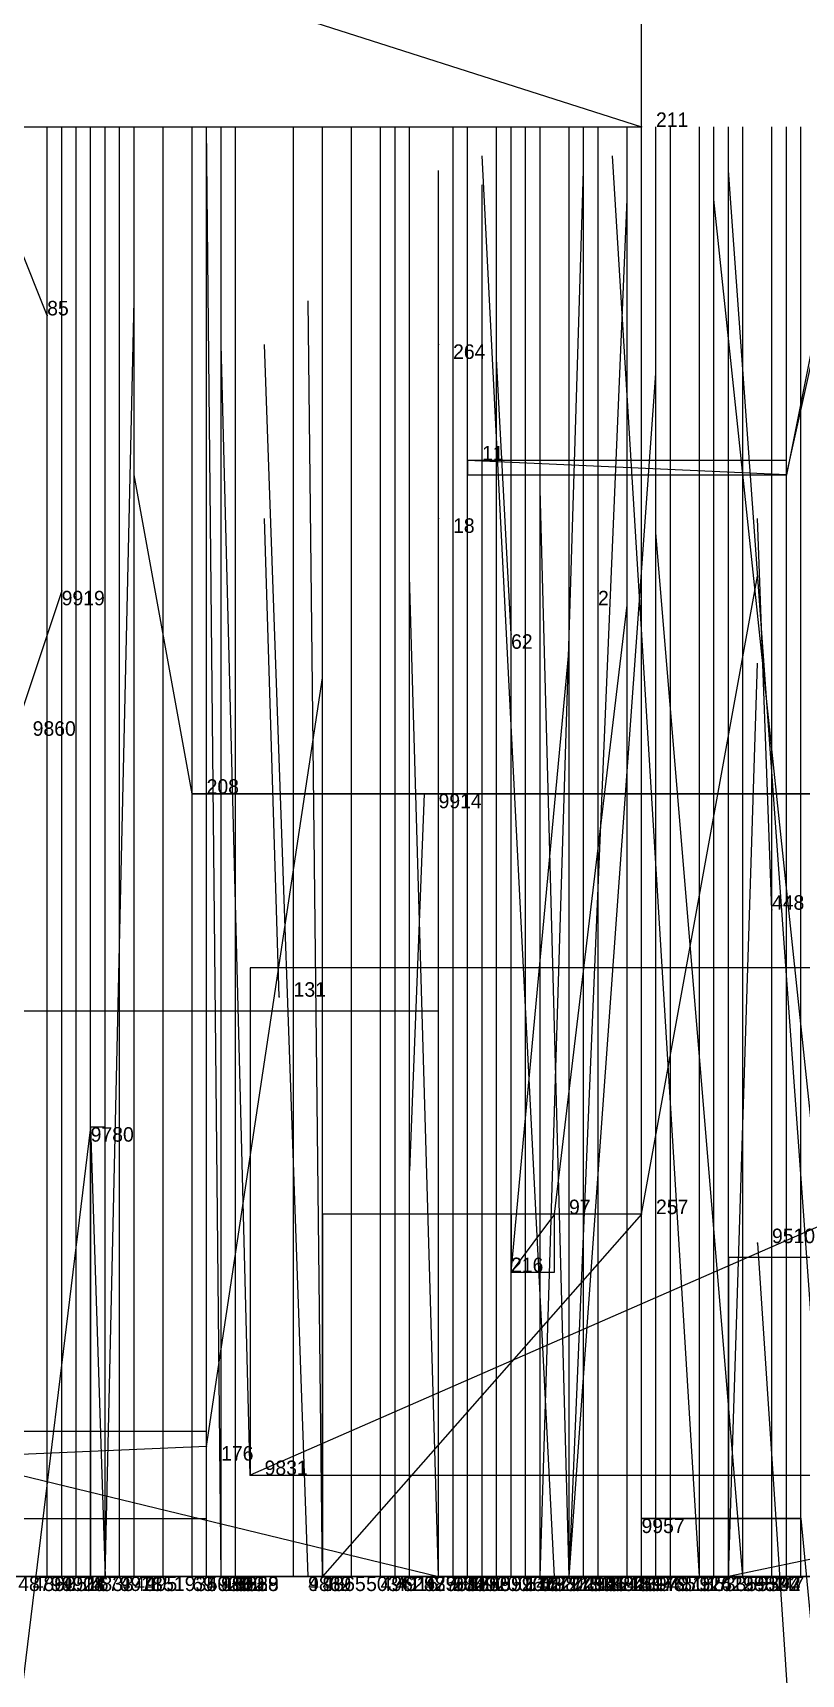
# Model space of a CAD drawing. Extents: x -0.07 to 1.1, y -0.07 to 1.1.
# Drawn here: x 0.207 to 0.26, y -0.0067 to 0.1065 of the extents above; entities that cross this region are included whole.
import ezdxf

# ---------------------------------------------------------------- set-up
doc = ezdxf.new("R2010")
doc.units = 0
for name, color, linetype in [('Clients', 3, 'CONTINUOUS'), ('Facilities', 3, 'CONTINUOUS'), ('Facilities_lines', 3, 'CONTINUOUS'), ('Min_max_boxes', 1, 'CONTINUOUS'), ('Normals', 1, 'CONTINUOUS'), ('Source_points', 5, 'CONTINUOUS'), ('Text', 3, 'CONTINUOUS')]:
    doc.layers.add(name, color=color, linetype=linetype)

msp = doc.modelspace()

# ---------------------------------------------------------------- linework, layer by layer
at = {"layer": 'Clients', "color": 5}
for p in [(0.249, 0.1), (0.237, 0.077), (0.218, 0.054), (0.24, 0.021), (0.219, 0.009), (0.222, 0.007, 1), (0.249, 0.004, 1), (0.208, 0, 0.267), (0.208, 0, 0.323), (0.209, 0, 0.777), (0.21, 0, 0.61), (0.211, 0, 0.503), (0.212, 0, 0.332), (0.212, 0, 0.982), (0.213, 0, 0.414), (0.214, 0, 0.192), (0.216, 0, 0.696), (0.218, 0, 0.106), (0.218, 0, 0.428), (0.219, 0, 0.292), (0.219, 0, 0.777), (0.22, 0, 0.41), (0.22, 0, 0.27), (0.22, 0, 0.799), (0.221, 0, 0.539), (0.225, 0, 0.429), (0.227, 0, 0.034), (0.227, 0, 0.765), (0.229, 0, 0.273), (0.231, 0, 0.263), (0.231, 0, 0.344), (0.232, 0, 0.158), (0.233, 0, 0.406), (0.233, 0, 0.679), (0.233, 0, 0.834), (0.235, 0, 0.014), (0.236, 0, 0.269), (0.236, 0, 0.548), (0.236, 0, 0.913), (0.236, 0, 0.846), (0.237, 0, 0.128), (0.237, 0, 0.437), (0.237, 0, 0.653), (0.237, 0, 0.848), (0.239, 0, 0.558), (0.24, 0, 0.707), (0.24, 0, 0.811), (0.241, 0, 0.161), (0.241, 0, 0.261), (0.242, 0, 0.564), (0.244, 0, 0.409), (0.244, 0, 0.807), (0.245, 0, 0.362), (0.246, 0, 0.301), (0.246, 0, 0.841), (0.248, 0, 0.502), (0.249, 0, 0.364), (0.249, 0, 0.693), (0.249, 0, 0.861), (0.25, 0, 0.286), (0.251, 0, 0.274), (0.253, 0, 0.657), (0.254, 0, 0.741), (0.255, 0, 0.006), (0.255, 0, 0.873), (0.256, 0, 0.152), (0.256, 0, 0.738), (0.256, 0, 0.901), (0.259, 0, 0.598), (0.259, 0, 0.741)]:
    msp.add_point(p, dxfattribs=at)
at = {"layer": 'Facilities', "color": 3}
for p in [(0.208, 0.087), (0.235, 0.085), (0.259, 0.076), (0.235, 0.073), (0.209, 0.068, 1), (0.246, 0.068), (0.24, 0.065), (0.234, 0.054, 1), (0.258, 0.046), (0.224, 0.04), (0.211, 0.031, 1), (0.243, 0.025), (0.249, 0.025), (0.257, 0.023, 1), (0.26, 0.004, 1), (0.22, 0, 0.083), (0.22, 0, 0.916), (0.226, 0, 0.998), (0.235, 0, 0.06), (0.237, 0, 0.911), (0.238, 0, 0.056), (0.241, 0, 0.102), (0.242, 0, 0.051), (0.243, 0, 0.944), (0.244, 0, 0.031), (0.244, 0, 0.022), (0.244, 0, 0.045), (0.253, 0, 0.949), (0.256, 0, 0.997), (0.258, 0, 0.119), (0.26, 0, 0.918)]:
    msp.add_point(p, dxfattribs=at)
at = {"layer": 'Facilities_lines', "color": 3}
for p, q in [((0.199, 0.116), (0.249, 0.1)), ((0.259, 0.076), (0.237, 0.077)), ((0.27, 0.054), (0.218, 0.054)), ((0.302, 0.042, 1), (0.222, 0.007, 1)), ((0.074, 0.039), (0.235, 0, 0.014)), ((0.211, 0.031, 1), (0.212, 0, 0.982)), ((0.249, 0.025), (0.227, 0, 0.034)), ((0.243, 0.025), (0.24, 0.021)), ((0.36, 0.022), (0.255, 0, 0.006)), ((0.102, 0.004), (0.219, 0.009)), ((0.26, 0.004, 1), (0.249, 0.004, 1)), ((0.117, 0, 0.426), (0.277, 0, 0.482)), ((0.117, 0, 0.426), (0.225, 0, 0.429)), ((0.117, 0, 0.426), (0.237, 0, 0.437)), ((0.117, 0, 0.426), (0.22, 0, 0.41)), ((0.117, 0, 0.426), (0.233, 0, 0.406)), ((0.117, 0, 0.426), (0.218, 0, 0.428)), ((0.117, 0, 0.426), (0.244, 0, 0.409)), ((0.117, 0, 0.426), (0.213, 0, 0.414)), ((0.118, 0, 0.272), (0.274, 0, 0.268)), ((0.118, 0, 0.272), (0.25, 0, 0.286)), ((0.118, 0, 0.272), (0.241, 0, 0.261)), ((0.118, 0, 0.272), (0.236, 0, 0.269)), ((0.118, 0, 0.272), (0.208, 0, 0.267)), ((0.118, 0, 0.272), (0.22, 0, 0.27)), ((0.118, 0, 0.272), (0.231, 0, 0.263)), ((0.118, 0, 0.272), (0.251, 0, 0.274)), ((0.118, 0, 0.272), (0.219, 0, 0.292)), ((0.118, 0, 0.272), (0.229, 0, 0.273)), ((0.129, 0, 0.562), (0.211, 0, 0.503)), ((0.129, 0, 0.562), (0.248, 0, 0.502)), ((0.129, 0, 0.562), (0.236, 0, 0.548)), ((0.129, 0, 0.562), (0.21, 0, 0.61)), ((0.129, 0, 0.562), (0.239, 0, 0.558)), ((0.129, 0, 0.562), (0.242, 0, 0.564)), ((0.129, 0, 0.562), (0.221, 0, 0.539)), ((0.129, 0, 0.562), (0.263, 0, 0.517)), ((0.129, 0, 0.562), (0.274, 0, 0.513)), ((0.129, 0, 0.562), (0.259, 0, 0.598)), ((0.129, 0, 0.562), (0.267, 0, 0.543)), ((0.129, 0, 0.562), (0.273, 0, 0.601)), ((0.129, 0, 0.562), (0.313, 0, 0.547)), ((0.129, 0, 0.562), (0.274, 0, 0.589)), ((0.131, 0, 0.668), (0.249, 0, 0.693)), ((0.131, 0, 0.668), (0.24, 0, 0.707)), ((0.131, 0, 0.668), (0.216, 0, 0.696)), ((0.131, 0, 0.668), (0.237, 0, 0.653)), ((0.131, 0, 0.668), (0.233, 0, 0.679)), ((0.131, 0, 0.668), (0.253, 0, 0.657)), ((0.134, 0, 0.34), (0.245, 0, 0.362)), ((0.134, 0, 0.34), (0.268, 0, 0.313)), ((0.134, 0, 0.34), (0.246, 0, 0.301)), ((0.134, 0, 0.34), (0.208, 0, 0.323)), ((0.134, 0, 0.34), (0.212, 0, 0.332)), ((0.134, 0, 0.34), (0.231, 0, 0.344)), ((0.134, 0, 0.34), (0.27, 0, 0.338)), ((0.134, 0, 0.34), (0.284, 0, 0.335)), ((0.134, 0, 0.34), (0.286, 0, 0.342)), ((0.134, 0, 0.34), (0.249, 0, 0.364)), ((0.141, 0, 0.768), (0.259, 0, 0.741)), ((0.141, 0, 0.768), (0.254, 0, 0.741)), ((0.141, 0, 0.768), (0.256, 0, 0.738)), ((0.141, 0, 0.768), (0.227, 0, 0.765)), ((0.141, 0, 0.768), (0.219, 0, 0.777)), ((0.141, 0, 0.768), (0.209, 0, 0.777)), ((0.141, 0, 0.768), (0.22, 0, 0.799)), ((0.258, 0, 0.119), (0.19, 0, 0.122)), ((0.253, 0, 0.949), (0.192, 0, 0.999)), ((0.258, 0, 0.119), (0.214, 0, 0.192)), ((0.258, 0, 0.119), (0.218, 0, 0.106)), ((0.258, 0, 0.119), (0.232, 0, 0.158)), ((0.237, 0, 0.911), (0.233, 0, 0.834)), ((0.237, 0, 0.911), (0.236, 0, 0.913)), ((0.237, 0, 0.911), (0.236, 0, 0.846)), ((0.258, 0, 0.119), (0.237, 0, 0.128)), ((0.237, 0, 0.911), (0.256, 0, 0.901)), ((0.237, 0, 0.911), (0.237, 0, 0.848)), ((0.237, 0, 0.911), (0.24, 0, 0.811)), ((0.258, 0, 0.119), (0.241, 0, 0.161)), ((0.296, 0, 0.861), (0.244, 0, 0.807)), ((0.296, 0, 0.861), (0.246, 0, 0.841)), ((0.296, 0, 0.861), (0.249, 0, 0.861)), ((0.296, 0, 0.861), (0.255, 0, 0.873)), ((0.258, 0, 0.119), (0.256, 0, 0.152)), ((0.258, 0, 0.119), (0.268, 0, 0.161)), ((0.258, 0, 0.119), (0.264, 0, 0.17)), ((0.258, 0, 0.119), (0.271, 0, 0.193)), ((0.258, 0, 0.119), (0.268, 0, 0.25)), ((0.258, 0, 0.119), (0.261, 0, 0.256))]:
    msp.add_line(p, q, dxfattribs=at)
at = {"layer": 'Min_max_boxes', "color": 1}
for p, q in [((0.249, 0.1), (0.249, 0.228)), ((0.249, 0.1), (0.249, 0.228)), ((0.167, 0.1), (0.249, 0.1)), ((0.167, 0.1), (0.249, 0.1)), ((0.249, 0.1), (0.249, 0.1)), ((0.259, 0.077), (0.237, 0.077)), ((0.237, 0.077), (0.237, 0.076)), ((0.259, 0.077), (0.237, 0.077)), ((0.237, 0.077), (0.237, 0.076)), ((0.237, 0.077), (0.237, 0.077)), ((0.259, 0.076), (0.259, 0.077)), ((0.259, 0.076), (0.259, 0.077)), ((0.259, 0.077), (0.259, 0.077)), ((0.237, 0.076), (0.259, 0.076)), ((0.237, 0.076), (0.259, 0.076)), ((0.237, 0.076), (0.237, 0.076)), ((0.259, 0.076), (0.259, 0.076)), ((0.218, 0.054), (0.27, 0.054)), ((0.27, 0.054), (0.218, 0.054)), ((0.218, 0.054), (0.218, 0.054)), ((0.218, 0.054), (0.27, 0.054)), ((0.27, 0.054), (0.218, 0.054)), ((0.218, 0.054), (0.218, 0.054)), ((0.218, 0.054), (0.218, 0.054)), ((0.218, 0.054), (0.218, 0.054)), ((0.302, 0.042, 1), (0.222, 0.042, 1)), ((0.222, 0.042, 1), (0.222, 0.007, 1)), ((0.302, 0.042, 1), (0.222, 0.042, 1)), ((0.222, 0.042, 1), (0.222, 0.007, 1)), ((0.222, 0.042, 1), (0.222, 0.042, 1)), ((0.235, 0.039), (0.074, 0.039)), ((0.235, 0.039, 0.014), (0.074, 0.039, 0.014)), ((0.235, 0), (0.235, 0.039)), ((0.235, 0, 0.014), (0.235, 0.039, 0.014)), ((0.235, 0.039), (0.235, 0.039, 0.014)), ((0.212, 0.031, 0.982), (0.211, 0.031, 0.982)), ((0.211, 0.031, 0.982), (0.211, 0, 0.982)), ((0.212, 0.031, 1), (0.211, 0.031, 1)), ((0.211, 0.031, 1), (0.211, 0, 1)), ((0.211, 0.031, 0.982), (0.211, 0.031, 1)), ((0.212, 0, 0.982), (0.212, 0.031, 0.982)), ((0.212, 0, 1), (0.212, 0.031, 1)), ((0.212, 0.031, 0.982), (0.212, 0.031, 1)), ((0.249, 0.025), (0.227, 0.025)), ((0.227, 0.025), (0.227, 0)), ((0.249, 0.025, 0.034), (0.227, 0.025, 0.034)), ((0.227, 0.025, 0.034), (0.227, 0, 0.034)), ((0.227, 0.025), (0.227, 0.025, 0.034)), ((0.243, 0.025), (0.24, 0.025)), ((0.24, 0.025), (0.24, 0.021)), ((0.243, 0.025), (0.24, 0.025)), ((0.24, 0.025), (0.24, 0.021)), ((0.24, 0.025), (0.24, 0.025)), ((0.243, 0.021), (0.243, 0.025)), ((0.243, 0.021), (0.243, 0.025)), ((0.243, 0.025), (0.243, 0.025)), ((0.249, 0), (0.249, 0.025)), ((0.249, 0, 0.034), (0.249, 0.025, 0.034)), ((0.249, 0.025), (0.249, 0.025, 0.034)), ((0.36, 0.022), (0.255, 0.022)), ((0.255, 0.022), (0.255, 0)), ((0.36, 0.022, 0.006), (0.255, 0.022, 0.006)), ((0.255, 0.022, 0.006), (0.255, 0, 0.006)), ((0.255, 0.022), (0.255, 0.022, 0.006)), ((0.24, 0.021), (0.243, 0.021)), ((0.24, 0.021), (0.243, 0.021)), ((0.24, 0.021), (0.24, 0.021)), ((0.243, 0.021), (0.243, 0.021)), ((0.219, 0.01), (0.093, 0.01)), ((0.219, 0.01), (0.093, 0.01)), ((0.219, 0.004), (0.219, 0.01)), ((0.219, 0.004), (0.219, 0.01)), ((0.219, 0.01), (0.219, 0.01)), ((0.222, 0.007, 1), (0.302, 0.007, 1)), ((0.222, 0.007, 1), (0.302, 0.007, 1)), ((0.222, 0.007, 1), (0.222, 0.007, 1)), ((0.093, 0.004), (0.219, 0.004)), ((0.093, 0.004), (0.219, 0.004)), ((0.219, 0.004), (0.219, 0.004)), ((0.249, 0.004, 1), (0.26, 0.004, 1)), ((0.26, 0.004, 1), (0.249, 0.004, 1)), ((0.249, 0.004, 1), (0.249, 0.004, 1)), ((0.249, 0.004, 1), (0.26, 0.004, 1)), ((0.26, 0.004, 1), (0.249, 0.004, 1)), ((0.249, 0.004, 1), (0.249, 0.004, 1)), ((0.249, 0.004, 1), (0.249, 0.004, 1)), ((0.249, 0.004, 1), (0.249, 0.004, 1)), ((0.26, 0.004, 1), (0.26, 0.004, 1)), ((0.26, 0.004, 1), (0.26, 0.004, 1)), ((0.26, 0.004, 1), (0.26, 0.004, 1)), ((0.26, 0.004, 1), (0.26, 0.004, 1)), ((0.074, 0), (0.235, 0)), ((0.074, 0, 0.014), (0.235, 0, 0.014)), ((0.089, 0, 0.615), (0.253, 0, 0.615)), ((0.253, 0, 0.615), (0.089, 0, 0.615)), ((0.089, 0, 0.711), (0.253, 0, 0.711)), ((0.253, 0, 0.711), (0.089, 0, 0.711)), ((0.091, 0, 0.38), (0.277, 0, 0.38)), ((0.277, 0, 0.38), (0.091, 0, 0.38)), ((0.091, 0, 0.491), (0.277, 0, 0.491)), ((0.277, 0, 0.491), (0.091, 0, 0.491)), ((0.096, 0, 0.212), (0.274, 0, 0.212)), ((0.274, 0, 0.212), (0.096, 0, 0.212)), ((0.096, 0, 0.296), (0.274, 0, 0.296)), ((0.274, 0, 0.296), (0.096, 0, 0.296)), ((0.099, 0, 0.492), (0.313, 0, 0.492)), ((0.313, 0, 0.492), (0.099, 0, 0.492)), ((0.099, 0, 0.614), (0.313, 0, 0.614)), ((0.313, 0, 0.614), (0.099, 0, 0.614)), ((0.099, 0, 0.723), (0.259, 0, 0.723)), ((0.259, 0, 0.723), (0.099, 0, 0.723)), ((0.099, 0, 0.799), (0.259, 0, 0.799)), ((0.259, 0, 0.799), (0.099, 0, 0.799)), ((0.115, 0, 0.301), (0.286, 0, 0.301)), ((0.286, 0, 0.301), (0.115, 0, 0.301)), ((0.115, 0, 0.383), (0.286, 0, 0.383)), ((0.286, 0, 0.383), (0.115, 0, 0.383)), ((0.19, 0, 0.106), (0.271, 0, 0.106)), ((0.271, 0, 0.106), (0.19, 0, 0.106)), ((0.19, 0, 0.256), (0.271, 0, 0.256)), ((0.271, 0, 0.256), (0.19, 0, 0.256)), ((0.192, 0, 0.949), (0.253, 0, 0.949)), ((0.253, 0, 0.949), (0.192, 0, 0.949)), ((0.192, 0, 0.999), (0.253, 0, 0.999)), ((0.253, 0, 0.999), (0.192, 0, 0.999)), ((0.211, 0, 0.982), (0.212, 0, 0.982)), ((0.211, 0, 1), (0.212, 0, 1)), ((0.211, 0, 0.982), (0.211, 0, 1)), ((0.212, 0, 0.982), (0.212, 0, 1)), ((0.227, 0), (0.249, 0)), ((0.227, 0, 0.034), (0.249, 0, 0.034)), ((0.227, 0), (0.227, 0, 0.034)), ((0.233, 0, 0.811), (0.256, 0, 0.811)), ((0.256, 0, 0.811), (0.233, 0, 0.811)), ((0.233, 0, 0.811), (0.233, 0, 0.811)), ((0.233, 0, 0.913), (0.256, 0, 0.913)), ((0.256, 0, 0.913), (0.233, 0, 0.913)), ((0.233, 0, 0.913), (0.233, 0, 0.913)), ((0.233, 0, 0.811), (0.233, 0, 0.913)), ((0.233, 0, 0.811), (0.233, 0, 0.913)), ((0.235, 0), (0.235, 0, 0.014)), ((0.244, 0, 0.727), (0.356, 0, 0.727)), ((0.356, 0, 0.727), (0.244, 0, 0.727)), ((0.244, 0, 0.727), (0.244, 0, 0.727)), ((0.244, 0, 0.916), (0.356, 0, 0.916)), ((0.356, 0, 0.916), (0.244, 0, 0.916)), ((0.244, 0, 0.916), (0.244, 0, 0.916)), ((0.244, 0, 0.727), (0.244, 0, 0.916)), ((0.244, 0, 0.727), (0.244, 0, 0.916)), ((0.249, 0), (0.249, 0, 0.034)), ((0.253, 0, 0.615), (0.253, 0, 0.615)), ((0.253, 0, 0.711), (0.253, 0, 0.711)), ((0.253, 0, 0.615), (0.253, 0, 0.711)), ((0.253, 0, 0.615), (0.253, 0, 0.711)), ((0.253, 0, 0.949), (0.253, 0, 0.949)), ((0.253, 0, 0.999), (0.253, 0, 0.999)), ((0.253, 0, 0.949), (0.253, 0, 0.999)), ((0.253, 0, 0.949), (0.253, 0, 0.999)), ((0.255, 0), (0.36, 0)), ((0.255, 0, 0.006), (0.36, 0, 0.006)), ((0.255, 0), (0.255, 0, 0.006)), ((0.256, 0, 0.811), (0.256, 0, 0.811)), ((0.256, 0, 0.913), (0.256, 0, 0.913)), ((0.256, 0, 0.811), (0.256, 0, 0.913)), ((0.256, 0, 0.811), (0.256, 0, 0.913)), ((0.259, 0, 0.723), (0.259, 0, 0.723)), ((0.259, 0, 0.799), (0.259, 0, 0.799)), ((0.259, 0, 0.723), (0.259, 0, 0.799)), ((0.259, 0, 0.723), (0.259, 0, 0.799))]:
    msp.add_line(p, q, dxfattribs=at)
at = {"layer": 'Normals', "color": 1}
for p, q in [((0.208, 0, 0.323), (0.208, 0.1, 0.323)), ((0.208, 0, 0.267), (0.208, 0.1, 0.267)), ((0.209, 0, 0.777), (0.209, 0.1, 0.777)), ((0.21, 0, 0.61), (0.21, 0.1, 0.61)), ((0.211, 0, 0.503), (0.211, 0.1, 0.503)), ((0.212, 0, 0.332), (0.212, 0.1, 0.332)), ((0.213, 0, 0.414), (0.213, 0.1, 0.414)), ((0.214, 0, 0.192), (0.214, 0.1, 0.192)), ((0.216, 0, 0.696), (0.216, 0.1, 0.696)), ((0.218, 0, 0.106), (0.218, 0.1, 0.106)), ((0.218, 0, 0.428), (0.218, 0.1, 0.428)), ((0.22, 0, 0.083), (0.219, 0.1, 0.092)), ((0.219, 0, 0.292), (0.219, 0.1, 0.292)), ((0.219, 0, 0.777), (0.219, 0.1, 0.777)), ((0.22, 0, 0.41), (0.22, 0.1, 0.41)), ((0.22, 0, 0.27), (0.22, 0.1, 0.27)), ((0.22, 0, 0.916), (0.22, 0.1, 0.916)), ((0.22, 0, 0.799), (0.22, 0.1, 0.799)), ((0.221, 0, 0.539), (0.221, 0.1, 0.539)), ((0.225, 0, 0.429), (0.225, 0.1, 0.429)), ((0.227, 0, 0.765), (0.227, 0.1, 0.765)), ((0.229, 0, 0.273), (0.229, 0.1, 0.273)), ((0.231, 0, 0.344), (0.231, 0.1, 0.344)), ((0.231, 0, 0.263), (0.231, 0.1, 0.263)), ((0.232, 0, 0.158), (0.232, 0.1, 0.158)), ((0.233, 0, 0.406), (0.233, 0.1, 0.406)), ((0.233, 0, 0.679), (0.233, 0.1, 0.679)), ((0.233, 0, 0.834), (0.233, 0.1, 0.834)), ((0.236, 0, 0.269), (0.236, 0.1, 0.269)), ((0.236, 0, 0.548), (0.236, 0.1, 0.548)), ((0.236, 0, 0.913), (0.236, 0.1, 0.913)), ((0.236, 0, 0.846), (0.236, 0.1, 0.846)), ((0.237, 0, 0.128), (0.237, 0.1, 0.128)), ((0.237, 0, 0.437), (0.237, 0.1, 0.437)), ((0.237, 0, 0.653), (0.237, 0.1, 0.653)), ((0.237, 0, 0.848), (0.237, 0.1, 0.848)), ((0.237, 0, 0.911), (0.237, 0.1, 0.911)), ((0.239, 0, 0.558), (0.239, 0.1, 0.558)), ((0.24, 0, 0.707), (0.24, 0.1, 0.707)), ((0.24, 0, 0.811), (0.24, 0.1, 0.811)), ((0.241, 0, 0.102), (0.241, 0.1, 0.104)), ((0.241, 0, 0.161), (0.241, 0.1, 0.161)), ((0.241, 0, 0.261), (0.241, 0.1, 0.261)), ((0.242, 0, 0.564), (0.242, 0.1, 0.564)), ((0.244, 0, 0.409), (0.244, 0.1, 0.409)), ((0.244, 0, 0.807), (0.244, 0.1, 0.807)), ((0.245, 0, 0.362), (0.245, 0.1, 0.362)), ((0.246, 0, 0.301), (0.246, 0.1, 0.301)), ((0.246, 0, 0.841), (0.246, 0.1, 0.841)), ((0.248, 0, 0.502), (0.248, 0.1, 0.502)), ((0.249, 0.1), (0.249, 0.1, 0.1)), ((0.249, 0, 0.364), (0.249, 0.1, 0.364)), ((0.249, 0, 0.693), (0.249, 0.1, 0.693)), ((0.249, 0, 0.861), (0.249, 0.1, 0.861)), ((0.25, 0, 0.286), (0.25, 0.1, 0.286)), ((0.251, 0, 0.274), (0.251, 0.1, 0.274)), ((0.253, 0, 0.657), (0.253, 0.1, 0.657)), ((0.254, 0, 0.741), (0.254, 0.1, 0.741)), ((0.255, 0, 0.873), (0.255, 0.1, 0.873)), ((0.256, 0, 0.152), (0.256, 0.1, 0.152)), ((0.256, 0, 0.738), (0.256, 0.1, 0.738)), ((0.256, 0, 0.901), (0.256, 0.1, 0.901)), ((0.258, 0, 0.119), (0.258, 0.1, 0.119)), ((0.259, 0, 0.598), (0.259, 0.1, 0.598)), ((0.259, 0, 0.741), (0.259, 0.1, 0.741)), ((0.26, 0, 0.918), (0.26, 0.1, 0.916)), ((0.243, 0, 0.944), (0.238, 0.098, 0.923)), ((0.253, 0, 0.949), (0.247, 0.098, 0.93)), ((0.235, 0, 0.06), (0.235, 0.097, 0.083)), ((0.242, 0, 0.051), (0.245, 0.097, 0.078)), ((0.262, 0, 0.952), (0.255, 0.097, 0.929)), ((0.238, 0, 0.056), (0.238, 0.096, 0.082)), ((0.244, 0, 0.045), (0.248, 0.095, 0.078)), ((0.264, 0, 0.958), (0.254, 0.095, 0.929)), ((0.208, 0.087), (0.206, 0.092, 0.1)), ((0.235, 0.085), (0.235, 0.09, 0.1)), ((0.212, 0, 0.982), (0.214, 0.088, 0.935)), ((0.227, 0, 0.034), (0.226, 0.088, 0.081)), ((0.222, 0.007, 1), (0.22, 0.085, 0.937)), ((0.226, 0, 0.998), (0.223, 0.085, 0.945)), ((0.237, 0.077), (0.237, 0.085, 0.1)), ((0.261, 0.086, 1), (0.259, 0.076, 1.099)), ((0.259, 0.076), (0.261, 0.085, 0.1)), ((0.24, 0.065), (0.239, 0.084, 0.098)), ((0.246, 0.068), (0.246, 0.084, 0.099)), ((0.235, 0.073), (0.235, 0.083, 0.1)), ((0.244, 0, 0.031), (0.25, 0.083, 0.087)), ((0.249, 0.004, 1), (0.249, 0.08, 0.935)), ((0.218, 0.054), (0.214, 0.076, 0.097)), ((0.244, 0, 0.022), (0.242, 0.075, 0.088)), ((0.224, 0.04), (0.223, 0.073, 0.094)), ((0.258, 0.046), (0.257, 0.073, 0.096)), ((0.256, 0, 0.997), (0.25, 0.072, 0.928)), ((0.209, 0.068, 1), (0.203, 0.05, 1.098)), ((0.235, 0, 0.014), (0.233, 0.069, 0.086)), ((0.249, 0.025), (0.257, 0.069, 0.09)), ((0.243, 0.025), (0.248, 0.067, 0.091)), ((0.24, 0.021), (0.244, 0.064, 0.091)), ((0.255, 0, 0.006), (0.257, 0.063, 0.084)), ((0.219, 0.009), (0.227, 0.062, 0.084)), ((0.234, 0.054, 1), (0.233, 0.028, 1.097)), ((0.211, 0.031, 1), (0.205, -0.018, 1.087)), ((0.257, 0.023, 1), (0.261, -0.037, 1.079)), ((0.26, 0.004, 1), (0.266, -0.059, 1.077))]:
    msp.add_line(p, q, dxfattribs=at)
at = {"layer": 'Source_points', "color": 5}
for p in [(0.249, 0.1), (0.208, 0.087), (0.235, 0.085), (0.237, 0.077), (0.259, 0.076), (0.235, 0.073), (0.209, 0.068, 1), (0.246, 0.068), (0.24, 0.065), (0.218, 0.054), (0.234, 0.054, 1), (0.258, 0.046), (0.224, 0.04), (0.211, 0.031, 1), (0.243, 0.025), (0.249, 0.025), (0.257, 0.023, 1), (0.24, 0.021), (0.219, 0.009), (0.222, 0.007, 1), (0.249, 0.004, 1), (0.26, 0.004, 1), (0.208, 0, 0.323), (0.208, 0, 0.267), (0.209, 0, 0.777), (0.21, 0, 0.61), (0.211, 0, 0.503), (0.212, 0, 0.332), (0.212, 0, 0.982), (0.213, 0, 0.414), (0.214, 0, 0.192), (0.216, 0, 0.696), (0.218, 0, 0.106), (0.218, 0, 0.428), (0.219, 0, 0.292), (0.219, 0, 0.777), (0.22, 0, 0.083), (0.22, 0, 0.41), (0.22, 0, 0.27), (0.22, 0, 0.916), (0.22, 0, 0.799), (0.221, 0, 0.539), (0.225, 0, 0.429), (0.226, 0, 0.998), (0.227, 0, 0.034), (0.227, 0, 0.765), (0.229, 0, 0.273), (0.231, 0, 0.344), (0.231, 0, 0.263), (0.232, 0, 0.158), (0.233, 0, 0.406), (0.233, 0, 0.679), (0.233, 0, 0.834), (0.235, 0, 0.06), (0.235, 0, 0.014), (0.236, 0, 0.269), (0.236, 0, 0.548), (0.236, 0, 0.913), (0.236, 0, 0.846), (0.237, 0, 0.128), (0.237, 0, 0.437), (0.237, 0, 0.653), (0.237, 0, 0.848), (0.237, 0, 0.911), (0.238, 0, 0.056), (0.239, 0, 0.558), (0.24, 0, 0.707), (0.24, 0, 0.811), (0.241, 0, 0.102), (0.241, 0, 0.161), (0.241, 0, 0.261), (0.242, 0, 0.051), (0.242, 0, 0.564), (0.243, 0, 0.944), (0.244, 0, 0.031), (0.244, 0, 0.022), (0.244, 0, 0.045), (0.244, 0, 0.409), (0.244, 0, 0.807), (0.245, 0, 0.362), (0.246, 0, 0.301), (0.246, 0, 0.841), (0.248, 0, 0.502), (0.249, 0, 0.364), (0.249, 0, 0.693), (0.249, 0, 0.861), (0.25, 0, 0.286), (0.251, 0, 0.274), (0.253, 0, 0.657), (0.253, 0, 0.949), (0.254, 0, 0.741), (0.255, 0, 0.006), (0.255, 0, 0.873), (0.256, 0, 0.152), (0.256, 0, 0.738), (0.256, 0, 0.901), (0.256, 0, 0.997), (0.258, 0, 0.119), (0.259, 0, 0.598), (0.259, 0, 0.741), (0.26, 0, 0.918)]:
    msp.add_point(p, dxfattribs=at)

# ---------------------------------------------------------------- texts
at = {"layer": 'Text', "color": 3}
for s, p in [('211', (0.25, 0.1)), ('85', (0.208, 0.087)), ('264', (0.236, 0.084)), ('11', (0.238, 0.077)), ('18', (0.236, 0.072)), ('9919', (0.209, 0.067, 1)), ('2', (0.246, 0.067)), ('62', (0.24, 0.064)), ('9860', (0.207, 0.058, 1)), ('208', (0.219, 0.054)), ('9914', (0.235, 0.053, 1)), ('448', (0.258, 0.046)), ('131', (0.225, 0.04)), ('9780', (0.211, 0.03, 1)), ('97', (0.244, 0.025)), ('257', (0.25, 0.025)), ('9510', (0.258, 0.023, 1)), ('216', (0.24, 0.021)), ('176', (0.22, 0.008)), ('9831', (0.223, 0.007, 1)), ('9957', (0.249, 0.003, 1)), ('4879', (0.206, -0.001, 0.265)), ('4862', (0.207, -0.001, 0.403)), ('4890', (0.207, -0.001, 0.296)), ('4904', (0.209, -0.001, 0.323)), ('4918', (0.209, -0.001, 0.267)), ('9924', (0.209, -0.001, 0.777)), ('5167', (0.21, -0.001, 0.61)), ('4833', (0.211, -0.001, 0.503)), ('4911', (0.213, -0.001, 0.332)), ('9978', (0.213, -0.001, 0.982)), ('4995', (0.214, -0.001, 0.414)), ('44', (0.214, -0.001, 0.192)), ('5193', (0.216, -0.001, 0.696)), ('69', (0.218, -0.001, 0.106)), ('4928', (0.219, -0.001, 0.428)), ('5032', (0.219, -0.001, 0.292)), ('4960', (0.22, -0.001, 0.27)), ('9873', (0.22, -0.001, 0.777)), ('9932', (0.22, -0.001, 0.916)), ('4859', (0.221, -0.001, 0.41)), ('5228', (0.221, -0.001, 0.539)), ('9989', (0.221, -0.001, 0.799)), ('76', (0.221, -0.001, 0.083)), ('4832', (0.226, -0.001, 0.429)), ('9869', (0.226, -0.001, 0.998)), ('43', (0.227, -0.001, 0.034)), ('9865', (0.227, -0.001, 0.765)), ('5034', (0.23, -0.001, 0.273)), ('4962', (0.231, -0.001, 0.263)), ('4916', (0.232, -0.001, 0.344)), ('1', (0.233, -0.001, 0.158)), ('4878', (0.234, -0.001, 0.406)), ('5250', (0.234, -0.001, 0.679)), ('9798', (0.234, -0.001, 0.834)), ('5039', (0.236, -0.001, 0.548)), ('9741', (0.236, -0.001, 0.913)), ('274', (0.236, -0.001, 0.014)), ('182', (0.236, -0.001, 0.06)), ('4845', (0.237, -0.001, 0.437)), ('4850', (0.237, -0.001, 0.269)), ('5239', (0.237, -0.001, 0.653)), ('9796', (0.237, -0.001, 0.848)), ('9800', (0.237, -0.001, 0.846)), ('9958', (0.237, -0.001, 0.911)), ('160', (0.237, -0.001, 0.128)), ('200', (0.239, -0.001, 0.056)), ('5207', (0.24, -0.001, 0.558)), ('9962', (0.24, -0.001, 0.811)), ('5177', (0.241, -0.001, 0.707)), ('140', (0.241, -0.001, 0.102)), ('171', (0.241, -0.001, 0.161)), ('4827', (0.242, -0.001, 0.261)), ('5220', (0.242, -0.001, 0.564)), ('38', (0.243, -0.001, 0.051)), ('9823', (0.243, -0.001, 0.944)), ('9753', (0.244, -0.001, 0.807)), ('213', (0.244, -0.001, 0.022)), ('4965', (0.245, -0.001, 0.409)), ('212', (0.245, -0.001, 0.031)), ('214', (0.245, -0.001, 0.045)), ('4821', (0.246, -0.001, 0.362)), ('4828', (0.247, -0.001, 0.301)), ('9940', (0.247, -0.001, 0.841)), ('4839', (0.248, -0.001, 0.502)), ('4945', (0.249, -0.001, 0.364)), ('5176', (0.249, -0.001, 0.693)), ('9797', (0.25, -0.001, 0.861)), ('4818', (0.251, -0.001, 0.286)), ('5017', (0.252, -0.001, 0.274)), ('5261', (0.253, -0.001, 0.657)), ('9742', (0.253, -0.001, 0.949)), ('5335', (0.254, -0.001, 0.741)), ('385', (0.256, -0.001, 0.152)), ('9562', (0.256, -0.001, 0.873)), ('298', (0.256, -0.001, 0.006)), ('5344', (0.257, -0.001, 0.738)), ('9592', (0.257, -0.001, 0.901)), ('9597', (0.257, -0.001, 0.997)), ('447', (0.258, -0.001, 0.119))]:
    msp.add_text(s, height=0.001, dxfattribs=at).set_placement(p)

doc.saveas('drawing.dxf')
